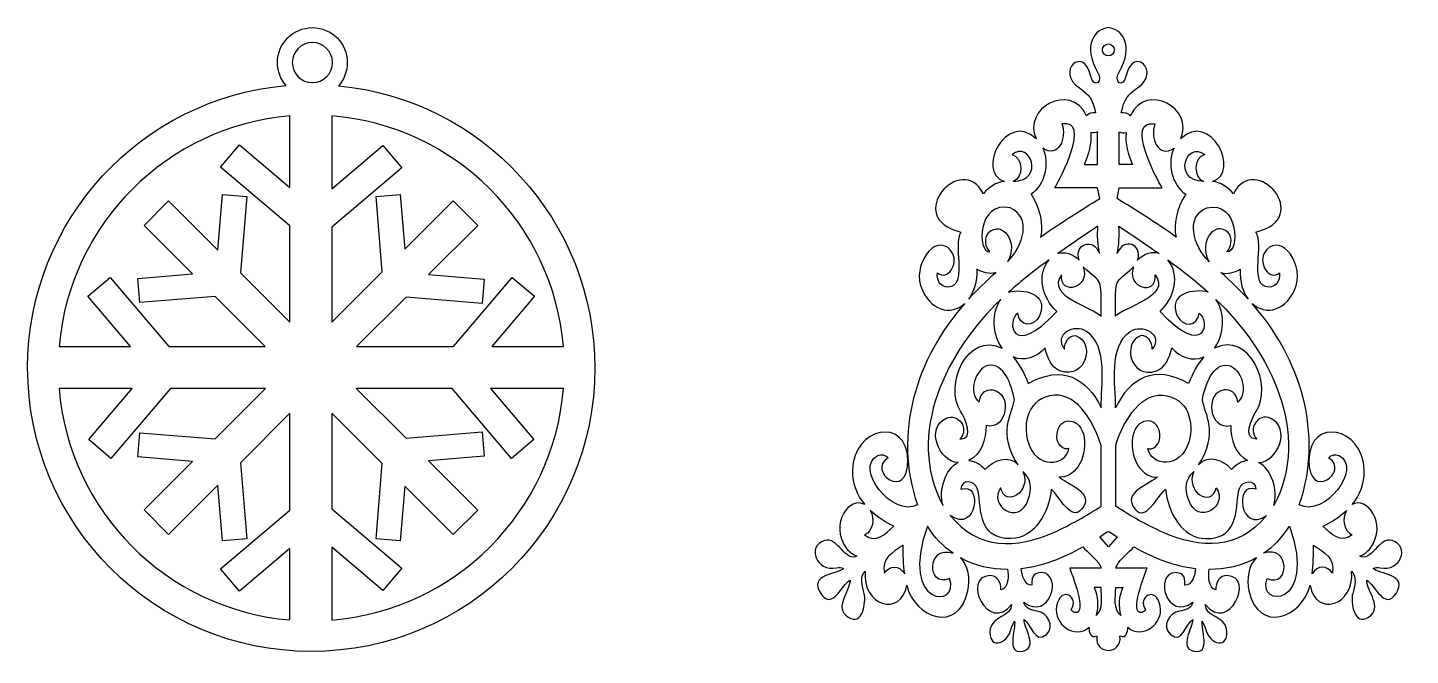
# Model space of a CAD drawing. Header units: centimetres. Extents: x -1 to 124, y -94 to 8.
# Drawn here: x 88.85 to 111, y -63.47 to -53.41 of the extents above; entities that cross this region are included whole.
import ezdxf

# ---------------------------------------------------------------- set-up
doc = ezdxf.new("R2010")
doc.units = ezdxf.units.CM
doc.header["$MEASUREMENT"] = 0
doc.layers.add('layer 1', color=7, linetype='Continuous')

msp = doc.modelspace()

# ---------------------------------------------------------------- linework, layer by layer
at = {"layer": 'layer 1', "color": 250}
for points, knots in [([(88.84523, -58.86228), (88.84523, -61.37233), (90.88003, -63.40713), (93.39008, -63.40713), (93.39008, -63.40713), (95.90013, -63.40713), (97.93493, -61.37233), (97.93493, -58.86228), (97.93493, -58.86228), (97.93493, -56.49961), (96.13199, -54.55829), (93.82691, -54.33843), (93.82691, -54.33843), (93.9146, -54.2396), (93.96786, -54.10954), (93.96786, -53.96703), (93.96786, -53.96703), (93.96786, -53.6578), (93.71718, -53.40713), (93.40796, -53.40713), (93.40796, -53.40713), (93.09873, -53.40713), (92.84806, -53.6578), (92.84806, -53.96703), (92.84806, -53.96703), (92.84806, -54.10812), (92.90028, -54.23702), (92.9864, -54.33548), (92.9864, -54.33548), (90.6655, -54.53979), (88.84523, -56.48831), (88.84523, -58.86228)], [0, 0, 0, 0, 0.11111111, 0.11111111, 0.11111111, 0.11111111, 0.22222222, 0.22222222, 0.22222222, 0.22222222, 0.33333333, 0.33333333, 0.33333333, 0.33333333, 0.44444444, 0.44444444, 0.44444444, 0.44444444, 0.55555556, 0.55555556, 0.55555556, 0.55555556, 0.66666667, 0.66666667, 0.66666667, 0.66666667, 0.77777778, 0.77777778, 0.77777778, 0.77777778, 1, 1, 1, 1]), ([(110.36083, -61.75716), (110.31278, -61.81397), (110.25522, -61.85322), (110.19392, -61.87788), (110.19392, -61.87788), (110.37564, -61.98718), (110.50393, -61.56143), (110.71025, -61.62788), (110.71025, -61.62788), (111.00313, -61.72223), (110.84525, -62.13555), (110.51959, -62.06707), (110.51959, -62.06707), (110.48002, -62.05874), (110.44703, -62.06061), (110.4064, -62.07934), (110.4064, -62.07934), (110.49262, -62.16916), (110.98265, -62.16597), (110.77338, -62.47797), (110.77338, -62.47797), (110.58683, -62.75655), (110.43485, -62.33375), (110.3045, -62.2656), (110.3045, -62.2656), (110.30781, -62.45624), (110.57187, -62.69643), (110.33444, -62.85731), (110.33444, -62.85731), (110.10653, -63.01175), (110.0406, -62.62158), (110.07906, -62.47709), (110.07906, -62.47709), (110.10724, -62.37126), (110.15661, -62.20415), (110.0596, -62.12087), (110.0596, -62.12087), (110.11857, -62.67555), (109.48266, -62.86173), (109.39554, -62.34538), (109.39554, -62.34538), (109.26645, -62.8734), (108.56872, -63.1266), (108.41692, -62.43771), (108.41692, -62.43771), (108.37883, -62.24157), (108.40215, -62.02628), (108.53929, -61.90162), (108.53929, -61.90162), (108.30247, -62.03335), (108.04169, -62.08718), (107.77906, -62.08705), (107.77906, -62.08705), (107.76346, -62.19025), (107.75932, -62.39263), (107.88702, -62.41859), (107.88702, -62.41859), (107.8751, -62.30318), (107.95632, -62.1863), (108.06306, -62.19028), (108.06306, -62.19028), (108.52927, -62.20765), (108.08721, -63.1321), (107.71771, -62.6541), (107.71771, -62.6541), (107.71417, -62.85285), (108.0278, -62.84586), (108.05775, -63.04592), (108.05775, -63.04592), (108.10739, -63.37738), (107.78058, -63.31536), (107.71604, -63.02483), (107.71604, -63.02483), (107.71604, -63.02483), (107.66798, -62.92384), (107.66798, -62.92384), (107.66798, -62.92384), (107.64099, -63.0444), (107.81819, -63.46171), (107.53142, -63.40115), (107.53142, -63.40115), (107.28543, -63.34922), (107.51935, -63.02322), (107.51557, -62.89525), (107.51557, -62.89525), (107.40376, -62.96295), (107.34315, -63.29855), (107.15757, -63.13418), (107.15757, -63.13418), (107.00759, -63.00134), (107.14763, -62.78388), (107.30325, -62.76054), (107.30325, -62.76054), (107.3922, -62.74721), (107.5032, -62.71969), (107.51839, -62.61567), (107.51839, -62.61567), (107.10479, -62.93712), (106.88103, -62.15722), (107.24049, -62.14362), (107.24049, -62.14362), (107.32155, -62.14022), (107.40842, -62.18148), (107.38824, -62.34313), (107.38824, -62.34313), (107.50644, -62.36373), (107.55346, -62.17349), (107.55982, -62.07527), (107.55982, -62.07527), (107.20581, -62.03892), (106.88786, -61.90224), (106.57414, -61.73265), (106.57414, -61.73265), (106.51551, -61.79832), (106.28184, -61.9901), (106.28187, -62.07375), (106.28187, -62.07375), (106.28187, -62.07375), (106.78348, -62.07338), (106.78348, -62.07338), (106.78348, -62.07338), (106.75981, -62.14269), (106.48779, -62.81502), (106.70127, -62.78253), (106.70127, -62.78253), (106.72526, -62.77883), (106.74588, -62.7564), (106.75821, -62.73352), (106.75821, -62.73352), (106.62129, -62.54378), (106.92837, -62.33646), (106.99516, -62.68266), (106.99516, -62.68266), (107.04913, -62.96672), (106.70274, -63.22172), (106.47583, -63.02048), (106.47583, -63.02048), (106.47552, -63.09674), (106.44693, -63.20034), (106.34892, -63.15947), (106.34892, -63.15947), (106.38695, -63.46982), (105.94133, -63.46982), (105.97936, -63.15947), (105.97936, -63.15947), (105.88135, -63.20034), (105.85276, -63.09674), (105.85245, -63.02048), (105.85245, -63.02048), (105.62554, -63.22172), (105.27915, -62.96672), (105.33312, -62.68266), (105.33312, -62.68266), (105.39991, -62.33646), (105.70699, -62.54378), (105.57007, -62.73352), (105.57007, -62.73352), (105.5824, -62.7564), (105.60302, -62.77883), (105.62701, -62.78253), (105.62701, -62.78253), (105.84049, -62.81502), (105.56847, -62.14269), (105.5448, -62.07338), (105.5448, -62.07338), (105.5448, -62.07338), (106.04641, -62.07375), (106.04641, -62.07375), (106.04641, -62.07375), (106.04644, -61.9901), (105.81277, -61.79832), (105.75414, -61.73265), (105.75414, -61.73265), (105.44042, -61.90224), (105.12247, -62.03892), (104.76846, -62.07527), (104.76846, -62.07527), (104.77482, -62.17349), (104.82184, -62.36373), (104.94004, -62.34313), (104.94004, -62.34313), (104.91986, -62.18148), (105.00673, -62.14022), (105.08779, -62.14362), (105.08779, -62.14362), (105.44725, -62.15722), (105.22349, -62.93712), (104.80989, -62.61567), (104.80989, -62.61567), (104.82508, -62.71969), (104.93608, -62.74721), (105.02503, -62.76054), (105.02503, -62.76054), (105.18065, -62.78388), (105.32069, -63.00134), (105.17071, -63.13418), (105.17071, -63.13418), (104.98513, -63.29855), (104.92452, -62.96295), (104.81271, -62.89525), (104.81271, -62.89525), (104.80893, -63.02322), (105.04285, -63.34922), (104.79686, -63.40115), (104.79686, -63.40115), (104.51009, -63.46171), (104.68729, -63.0444), (104.6603, -62.92384), (104.6603, -62.92384), (104.6603, -62.92384), (104.61224, -63.02483), (104.61224, -63.02483), (104.61224, -63.02483), (104.5477, -63.31536), (104.22089, -63.37738), (104.27053, -63.04592), (104.27053, -63.04592), (104.30048, -62.84586), (104.61411, -62.85285), (104.61057, -62.6541), (104.61057, -62.6541), (104.24107, -63.1321), (103.79901, -62.20765), (104.26522, -62.19028), (104.26522, -62.19028), (104.37196, -62.1863), (104.45318, -62.30318), (104.44126, -62.41859), (104.44126, -62.41859), (104.56896, -62.39263), (104.56482, -62.19025), (104.54922, -62.08705), (104.54922, -62.08705), (104.28659, -62.08718), (104.02581, -62.03335), (103.78899, -61.90162), (103.78899, -61.90162), (103.92613, -62.02628), (103.94945, -62.24157), (103.91136, -62.43771), (103.91136, -62.43771), (103.75956, -63.1266), (103.06183, -62.8734), (102.93274, -62.34538), (102.93274, -62.34538), (102.84562, -62.86173), (102.20971, -62.67555), (102.26868, -62.12087), (102.26868, -62.12087), (102.17167, -62.20415), (102.22104, -62.37126), (102.24922, -62.47709), (102.24922, -62.47709), (102.28768, -62.62158), (102.22175, -63.01175), (101.99384, -62.85731), (101.99384, -62.85731), (101.75641, -62.69643), (102.02047, -62.45624), (102.02378, -62.2656), (102.02378, -62.2656), (101.89343, -62.33375), (101.74145, -62.75655), (101.5549, -62.47797), (101.5549, -62.47797), (101.34563, -62.16597), (101.83566, -62.16916), (101.92188, -62.07934), (101.92188, -62.07934), (101.88125, -62.06061), (101.84826, -62.05874), (101.80869, -62.06707), (101.80869, -62.06707), (101.48303, -62.13555), (101.32515, -61.72223), (101.61803, -61.62788), (101.61803, -61.62788), (101.82435, -61.56143), (101.95264, -61.98718), (102.13436, -61.87788), (102.13436, -61.87788), (102.07306, -61.85322), (102.0155, -61.81397), (101.96745, -61.75716), (101.96745, -61.75716), (101.6796, -61.3488), (102.02873, -60.91239), (102.25981, -61.05377), (102.25981, -61.05377), (102.13989, -60.90872), (102.05866, -60.72623), (102.06373, -60.50305), (102.06373, -60.50305), (102.07972, -59.80439), (102.93621, -59.64218), (102.94989, -60.33513), (102.94989, -60.33513), (102.96343, -61.02034), (102.27761, -60.52045), (102.63534, -60.3025), (102.63534, -60.3025), (102.58865, -60.2569), (102.52582, -60.23735), (102.46803, -60.26706), (102.46803, -60.26706), (102.07988, -60.46571), (102.70732, -61.27039), (103.10498, -61.05652), (103.10498, -61.05652), (102.70827, -59.92088), (103.08534, -58.70769), (103.86129, -57.82922), (103.86129, -57.82922), (103.64368, -58.02724), (103.30133, -57.95719), (103.15431, -57.54311), (103.15431, -57.54311), (103.03733, -57.1341), (103.45844, -56.6467), (103.67208, -57.03423), (103.67208, -57.03423), (103.75305, -57.18111), (103.59563, -57.47829), (103.42309, -57.33573), (103.42309, -57.33573), (103.40041, -57.47362), (103.51077, -57.60726), (103.64858, -57.55855), (103.64858, -57.55855), (103.89104, -57.47288), (103.66599, -56.88931), (103.80149, -56.68457), (103.80149, -56.68457), (102.85746, -56.46189), (103.81082, -55.38326), (104.16169, -56.06988), (104.16169, -56.06988), (104.24992, -55.95762), (104.36774, -55.88878), (104.4967, -55.87281), (104.4967, -55.87281), (104.02542, -55.72519), (104.54042, -54.7269), (105.00493, -55.18961), (105.00493, -55.18961), (104.78018, -54.71025), (105.55426, -54.26756), (105.81283, -54.81828), (105.81283, -54.81828), (105.84917, -54.78234), (105.90457, -54.76449), (105.9573, -54.77497), (105.9573, -54.77497), (105.91172, -54.55939), (105.85841, -54.48011), (105.69865, -54.37439), (105.69865, -54.37439), (105.31055, -54.11758), (105.76063, -53.68259), (105.87785, -54.17168), (105.87785, -54.17168), (105.94715, -54.42381), (106.08364, -54.23818), (105.99491, -54.12966), (105.99491, -54.12966), (105.73932, -53.68387), (105.95102, -53.42389), (106.16414, -53.40713), (106.16414, -53.40713), (106.37726, -53.42389), (106.58896, -53.68387), (106.33337, -54.12966), (106.33337, -54.12966), (106.24464, -54.23818), (106.38113, -54.42381), (106.45043, -54.17168), (106.45043, -54.17168), (106.56765, -53.68259), (107.01773, -54.11758), (106.62963, -54.37439), (106.62963, -54.37439), (106.46987, -54.48011), (106.41656, -54.55939), (106.37098, -54.77497), (106.37098, -54.77497), (106.42371, -54.76449), (106.47911, -54.78234), (106.51545, -54.81828), (106.51545, -54.81828), (106.77402, -54.26756), (107.5481, -54.71025), (107.32335, -55.18961), (107.32335, -55.18961), (107.78786, -54.7269), (108.30286, -55.72519), (107.83158, -55.87281), (107.83158, -55.87281), (107.96054, -55.88878), (108.07836, -55.95762), (108.16659, -56.06988), (108.16659, -56.06988), (108.51746, -55.38326), (109.47082, -56.46189), (108.52679, -56.68457), (108.52679, -56.68457), (108.66229, -56.88931), (108.43724, -57.47288), (108.6797, -57.55855), (108.6797, -57.55855), (108.81751, -57.60726), (108.92787, -57.47362), (108.90519, -57.33573), (108.90519, -57.33573), (108.73265, -57.47829), (108.57523, -57.18111), (108.6562, -57.03423), (108.6562, -57.03423), (108.86984, -56.6467), (109.29095, -57.1341), (109.17397, -57.54311), (109.17397, -57.54311), (109.02695, -57.95719), (108.6846, -58.02724), (108.46699, -57.82922), (108.46699, -57.82922), (109.24294, -58.70769), (109.62001, -59.92088), (109.2233, -61.05652), (109.2233, -61.05652), (109.62096, -61.27039), (110.2484, -60.46571), (109.86025, -60.26706), (109.86025, -60.26706), (109.80246, -60.23735), (109.73963, -60.2569), (109.69294, -60.3025), (109.69294, -60.3025), (110.05067, -60.52045), (109.36485, -61.02034), (109.37839, -60.33513), (109.37839, -60.33513), (109.39207, -59.64218), (110.24856, -59.80439), (110.26455, -60.50305), (110.26455, -60.50305), (110.26962, -60.72623), (110.18839, -60.90872), (110.06847, -61.05377), (110.06847, -61.05377), (110.29955, -60.91239), (110.64868, -61.3488), (110.36083, -61.75716)], [0, 0, 0, 0, 0.00877193, 0.00877193, 0.00877193, 0.00877193, 0.01754386, 0.01754386, 0.01754386, 0.01754386, 0.02631579, 0.02631579, 0.02631579, 0.02631579, 0.03508772, 0.03508772, 0.03508772, 0.03508772, 0.04385965, 0.04385965, 0.04385965, 0.04385965, 0.05263158, 0.05263158, 0.05263158, 0.05263158, 0.06140351, 0.06140351, 0.06140351, 0.06140351, 0.07017544, 0.07017544, 0.07017544, 0.07017544, 0.07894737, 0.07894737, 0.07894737, 0.07894737, 0.0877193, 0.0877193, 0.0877193, 0.0877193, 0.09649123, 0.09649123, 0.09649123, 0.09649123, 0.10526316, 0.10526316, 0.10526316, 0.10526316, 0.11403509, 0.11403509, 0.11403509, 0.11403509, 0.12280702, 0.12280702, 0.12280702, 0.12280702, 0.13157895, 0.13157895, 0.13157895, 0.13157895, 0.14035088, 0.14035088, 0.14035088, 0.14035088, 0.14912281, 0.14912281, 0.14912281, 0.14912281, 0.15789474, 0.15789474, 0.15789474, 0.15789474, 0.16666667, 0.16666667, 0.16666667, 0.16666667, 0.1754386, 0.1754386, 0.1754386, 0.1754386, 0.18421053, 0.18421053, 0.18421053, 0.18421053, 0.19298246, 0.19298246, 0.19298246, 0.19298246, 0.20175439, 0.20175439, 0.20175439, 0.20175439, 0.21052632, 0.21052632, 0.21052632, 0.21052632, 0.21929825, 0.21929825, 0.21929825, 0.21929825, 0.22807018, 0.22807018, 0.22807018, 0.22807018, 0.23684211, 0.23684211, 0.23684211, 0.23684211, 0.24561404, 0.24561404, 0.24561404, 0.24561404, 0.25438596, 0.25438596, 0.25438596, 0.25438596, 0.26315789, 0.26315789, 0.26315789, 0.26315789, 0.27192982, 0.27192982, 0.27192982, 0.27192982, 0.28070175, 0.28070175, 0.28070175, 0.28070175, 0.28947368, 0.28947368, 0.28947368, 0.28947368, 0.29824561, 0.29824561, 0.29824561, 0.29824561, 0.30701754, 0.30701754, 0.30701754, 0.30701754, 0.31578947, 0.31578947, 0.31578947, 0.31578947, 0.3245614, 0.3245614, 0.3245614, 0.3245614, 0.33333333, 0.33333333, 0.33333333, 0.33333333, 0.34210526, 0.34210526, 0.34210526, 0.34210526, 0.35087719, 0.35087719, 0.35087719, 0.35087719, 0.35964912, 0.35964912, 0.35964912, 0.35964912, 0.36842105, 0.36842105, 0.36842105, 0.36842105, 0.37719298, 0.37719298, 0.37719298, 0.37719298, 0.38596491, 0.38596491, 0.38596491, 0.38596491, 0.39473684, 0.39473684, 0.39473684, 0.39473684, 0.40350877, 0.40350877, 0.40350877, 0.40350877, 0.4122807, 0.4122807, 0.4122807, 0.4122807, 0.42105263, 0.42105263, 0.42105263, 0.42105263, 0.42982456, 0.42982456, 0.42982456, 0.42982456, 0.43859649, 0.43859649, 0.43859649, 0.43859649, 0.44736842, 0.44736842, 0.44736842, 0.44736842, 0.45614035, 0.45614035, 0.45614035, 0.45614035, 0.46491228, 0.46491228, 0.46491228, 0.46491228, 0.47368421, 0.47368421, 0.47368421, 0.47368421, 0.48245614, 0.48245614, 0.48245614, 0.48245614, 0.49122807, 0.49122807, 0.49122807, 0.49122807, 0.5, 0.5, 0.5, 0.5, 0.50877193, 0.50877193, 0.50877193, 0.50877193, 0.51754386, 0.51754386, 0.51754386, 0.51754386, 0.52631579, 0.52631579, 0.52631579, 0.52631579, 0.53508772, 0.53508772, 0.53508772, 0.53508772, 0.54385965, 0.54385965, 0.54385965, 0.54385965, 0.55263158, 0.55263158, 0.55263158, 0.55263158, 0.56140351, 0.56140351, 0.56140351, 0.56140351, 0.57017544, 0.57017544, 0.57017544, 0.57017544, 0.57894737, 0.57894737, 0.57894737, 0.57894737, 0.5877193, 0.5877193, 0.5877193, 0.5877193, 0.59649123, 0.59649123, 0.59649123, 0.59649123, 0.60526316, 0.60526316, 0.60526316, 0.60526316, 0.61403509, 0.61403509, 0.61403509, 0.61403509, 0.62280702, 0.62280702, 0.62280702, 0.62280702, 0.63157895, 0.63157895, 0.63157895, 0.63157895, 0.64035088, 0.64035088, 0.64035088, 0.64035088, 0.64912281, 0.64912281, 0.64912281, 0.64912281, 0.65789474, 0.65789474, 0.65789474, 0.65789474, 0.66666667, 0.66666667, 0.66666667, 0.66666667, 0.6754386, 0.6754386, 0.6754386, 0.6754386, 0.68421053, 0.68421053, 0.68421053, 0.68421053, 0.69298246, 0.69298246, 0.69298246, 0.69298246, 0.70175439, 0.70175439, 0.70175439, 0.70175439, 0.71052632, 0.71052632, 0.71052632, 0.71052632, 0.71929825, 0.71929825, 0.71929825, 0.71929825, 0.72807018, 0.72807018, 0.72807018, 0.72807018, 0.73684211, 0.73684211, 0.73684211, 0.73684211, 0.74561404, 0.74561404, 0.74561404, 0.74561404, 0.75438596, 0.75438596, 0.75438596, 0.75438596, 0.76315789, 0.76315789, 0.76315789, 0.76315789, 0.77192982, 0.77192982, 0.77192982, 0.77192982, 0.78070175, 0.78070175, 0.78070175, 0.78070175, 0.78947368, 0.78947368, 0.78947368, 0.78947368, 0.79824561, 0.79824561, 0.79824561, 0.79824561, 0.80701754, 0.80701754, 0.80701754, 0.80701754, 0.81578947, 0.81578947, 0.81578947, 0.81578947, 0.8245614, 0.8245614, 0.8245614, 0.8245614, 0.83333333, 0.83333333, 0.83333333, 0.83333333, 0.84210526, 0.84210526, 0.84210526, 0.84210526, 0.85087719, 0.85087719, 0.85087719, 0.85087719, 0.85964912, 0.85964912, 0.85964912, 0.85964912, 0.86842105, 0.86842105, 0.86842105, 0.86842105, 0.87719298, 0.87719298, 0.87719298, 0.87719298, 0.88596491, 0.88596491, 0.88596491, 0.88596491, 0.89473684, 0.89473684, 0.89473684, 0.89473684, 0.90350877, 0.90350877, 0.90350877, 0.90350877, 0.9122807, 0.9122807, 0.9122807, 0.9122807, 0.92105263, 0.92105263, 0.92105263, 0.92105263, 0.92982456, 0.92982456, 0.92982456, 0.92982456, 0.93859649, 0.93859649, 0.93859649, 0.93859649, 0.94736842, 0.94736842, 0.94736842, 0.94736842, 0.95614035, 0.95614035, 0.95614035, 0.95614035, 0.96491228, 0.96491228, 0.96491228, 0.96491228, 0.97368421, 0.97368421, 0.97368421, 0.97368421, 0.98245614, 0.98245614, 0.98245614, 0.98245614, 1, 1, 1, 1]), ([(93.40796, -54.28861), (93.23034, -54.28861), (93.08638, -54.14464), (93.08638, -53.96703), (93.08638, -53.96703), (93.08638, -53.78942), (93.23034, -53.64545), (93.40796, -53.64545), (93.40796, -53.64545), (93.58557, -53.64545), (93.72954, -53.78942), (93.72954, -53.96703), (93.72954, -53.96703), (93.72954, -54.14464), (93.58557, -54.28861), (93.40796, -54.28861)], [0, 0, 0, 0, 0.2, 0.2, 0.2, 0.2, 0.4, 0.4, 0.4, 0.4, 0.6, 0.6, 0.6, 0.6, 1, 1, 1, 1]), ([(106.16414, -53.85933), (106.21676, -53.85933), (106.25941, -53.81668), (106.25941, -53.76405), (106.25941, -53.76405), (106.25941, -53.71143), (106.21676, -53.66878), (106.16414, -53.66878), (106.16414, -53.66878), (106.11152, -53.66878), (106.06887, -53.71143), (106.06887, -53.76405), (106.06887, -53.76405), (106.06887, -53.81668), (106.11152, -53.85933), (106.16414, -53.85933)], [0, 0, 0, 0, 0.2, 0.2, 0.2, 0.2, 0.4, 0.4, 0.4, 0.4, 0.6, 0.6, 0.6, 0.6, 1, 1, 1, 1]), ([(90.496, -58.52033), (90.496, -58.52033), (89.34997, -58.52033), (89.34997, -58.52033), (89.34997, -58.52033), (89.51423, -56.55388), (91.08167, -54.98643), (93.04812, -54.82217), (93.04812, -54.82217), (93.04812, -54.82217), (93.04812, -55.9682), (93.04812, -55.9682), (93.04812, -55.9682), (93.04812, -55.9682), (92.24098, -55.28443), (92.24098, -55.28443), (92.24098, -55.28443), (92.24098, -55.28443), (91.93826, -55.64176), (91.93826, -55.64176), (91.93826, -55.64176), (91.93826, -55.64176), (93.04812, -56.58199), (93.04812, -56.58199), (93.04812, -56.58199), (93.04812, -56.58199), (93.04812, -58.12802), (93.04812, -58.12802), (93.04812, -58.12802), (93.04812, -58.12802), (92.25544, -57.33532), (92.25544, -57.33532), (92.25544, -57.33532), (92.25544, -57.33532), (92.35638, -56.11548), (92.35638, -56.11548), (92.35638, -56.11548), (92.35638, -56.11548), (91.96844, -56.08337), (91.96844, -56.08337), (91.96844, -56.08337), (91.96844, -56.08337), (91.89469, -56.97457), (91.89469, -56.97457), (91.89469, -56.97457), (91.89469, -56.97457), (91.10467, -56.18456), (91.10467, -56.18456), (91.10467, -56.18456), (91.10467, -56.18456), (90.71078, -56.57843), (90.71078, -56.57843), (90.71078, -56.57843), (90.71078, -56.57843), (91.48747, -57.35511), (91.48747, -57.35511), (91.48747, -57.35511), (91.48747, -57.35511), (90.61118, -57.42762), (90.61118, -57.42762), (90.61118, -57.42762), (90.61118, -57.42762), (90.6433, -57.81556), (90.6433, -57.81556), (90.6433, -57.81556), (90.6433, -57.81556), (91.84822, -57.71586), (91.84822, -57.71586), (91.84822, -57.71586), (91.84822, -57.71586), (92.65268, -58.52033), (92.65268, -58.52033), (92.65268, -58.52033), (92.65268, -58.52033), (91.10979, -58.52033), (91.10979, -58.52033), (91.10979, -58.52033), (91.10979, -58.52033), (90.16956, -57.41046), (90.16956, -57.41046), (90.16956, -57.41046), (90.16956, -57.41046), (89.81223, -57.71318), (89.81223, -57.71318), (89.81223, -57.71318), (89.81223, -57.71318), (90.496, -58.52033), (90.496, -58.52033)], [0, 0, 0, 0, 0.04347826, 0.04347826, 0.04347826, 0.04347826, 0.08695652, 0.08695652, 0.08695652, 0.08695652, 0.13043478, 0.13043478, 0.13043478, 0.13043478, 0.17391304, 0.17391304, 0.17391304, 0.17391304, 0.2173913, 0.2173913, 0.2173913, 0.2173913, 0.26086957, 0.26086957, 0.26086957, 0.26086957, 0.30434783, 0.30434783, 0.30434783, 0.30434783, 0.34782609, 0.34782609, 0.34782609, 0.34782609, 0.39130435, 0.39130435, 0.39130435, 0.39130435, 0.43478261, 0.43478261, 0.43478261, 0.43478261, 0.47826087, 0.47826087, 0.47826087, 0.47826087, 0.52173913, 0.52173913, 0.52173913, 0.52173913, 0.56521739, 0.56521739, 0.56521739, 0.56521739, 0.60869565, 0.60869565, 0.60869565, 0.60869565, 0.65217391, 0.65217391, 0.65217391, 0.65217391, 0.69565217, 0.69565217, 0.69565217, 0.69565217, 0.73913043, 0.73913043, 0.73913043, 0.73913043, 0.7826087, 0.7826087, 0.7826087, 0.7826087, 0.82608696, 0.82608696, 0.82608696, 0.82608696, 0.86956522, 0.86956522, 0.86956522, 0.86956522, 0.91304348, 0.91304348, 0.91304348, 0.91304348, 1, 1, 1, 1]), ([(93.71828, -55.9909), (93.71828, -55.9909), (93.71828, -54.82094), (93.71828, -54.82094), (93.71828, -54.82094), (95.69121, -54.97901), (97.26554, -56.54929), (97.43019, -58.52033), (97.43019, -58.52033), (97.43019, -58.52033), (96.28416, -58.52033), (96.28416, -58.52033), (96.28416, -58.52033), (96.28416, -58.52033), (96.96793, -57.71318), (96.96793, -57.71318), (96.96793, -57.71318), (96.96793, -57.71318), (96.6106, -57.41046), (96.6106, -57.41046), (96.6106, -57.41046), (96.6106, -57.41046), (95.67037, -58.52033), (95.67037, -58.52033), (95.67037, -58.52033), (95.67037, -58.52033), (94.1165, -58.52033), (94.1165, -58.52033), (94.1165, -58.52033), (94.1165, -58.52033), (94.90921, -57.72763), (94.90921, -57.72763), (94.90921, -57.72763), (94.90921, -57.72763), (96.12905, -57.82857), (96.12905, -57.82857), (96.12905, -57.82857), (96.12905, -57.82857), (96.16116, -57.44063), (96.16116, -57.44063), (96.16116, -57.44063), (96.16116, -57.44063), (95.26998, -57.36688), (95.26998, -57.36688), (95.26998, -57.36688), (95.26998, -57.36688), (96.05998, -56.57686), (96.05998, -56.57686), (96.05998, -56.57686), (96.05998, -56.57686), (95.66611, -56.18297), (95.66611, -56.18297), (95.66611, -56.18297), (95.66611, -56.18297), (94.88944, -56.95965), (94.88944, -56.95965), (94.88944, -56.95965), (94.88944, -56.95965), (94.81692, -56.08337), (94.81692, -56.08337), (94.81692, -56.08337), (94.81692, -56.08337), (94.42896, -56.11548), (94.42896, -56.11548), (94.42896, -56.11548), (94.42896, -56.11548), (94.52867, -57.3204), (94.52867, -57.3204), (94.52867, -57.3204), (94.52867, -57.3204), (93.71828, -58.1308), (93.71828, -58.1308), (93.71828, -58.1308), (93.71828, -58.1308), (93.71828, -56.60469), (93.71828, -56.60469), (93.71828, -56.60469), (93.71828, -56.60469), (94.84189, -55.65283), (94.84189, -55.65283), (94.84189, -55.65283), (94.84189, -55.65283), (94.53916, -55.29549), (94.53916, -55.29549), (94.53916, -55.29549), (94.53916, -55.29549), (93.71828, -55.9909), (93.71828, -55.9909)], [0, 0, 0, 0, 0.04347826, 0.04347826, 0.04347826, 0.04347826, 0.08695652, 0.08695652, 0.08695652, 0.08695652, 0.13043478, 0.13043478, 0.13043478, 0.13043478, 0.17391304, 0.17391304, 0.17391304, 0.17391304, 0.2173913, 0.2173913, 0.2173913, 0.2173913, 0.26086957, 0.26086957, 0.26086957, 0.26086957, 0.30434783, 0.30434783, 0.30434783, 0.30434783, 0.34782609, 0.34782609, 0.34782609, 0.34782609, 0.39130435, 0.39130435, 0.39130435, 0.39130435, 0.43478261, 0.43478261, 0.43478261, 0.43478261, 0.47826087, 0.47826087, 0.47826087, 0.47826087, 0.52173913, 0.52173913, 0.52173913, 0.52173913, 0.56521739, 0.56521739, 0.56521739, 0.56521739, 0.60869565, 0.60869565, 0.60869565, 0.60869565, 0.65217391, 0.65217391, 0.65217391, 0.65217391, 0.69565217, 0.69565217, 0.69565217, 0.69565217, 0.73913043, 0.73913043, 0.73913043, 0.73913043, 0.7826087, 0.7826087, 0.7826087, 0.7826087, 0.82608696, 0.82608696, 0.82608696, 0.82608696, 0.86956522, 0.86956522, 0.86956522, 0.86956522, 0.91304348, 0.91304348, 0.91304348, 0.91304348, 1, 1, 1, 1]), ([(106.02503, -56.14751), (105.73333, -56.32485), (105.40668, -56.52948), (105.07831, -56.76352), (105.07831, -56.76352), (105.12545, -56.57004), (105.07174, -56.3023), (104.92566, -56.0788), (104.92566, -56.0788), (105.1488, -55.92519), (105.22575, -55.57562), (105.11191, -55.33809), (105.11191, -55.33809), (105.36436, -55.5133), (105.5018, -55.17345), (105.42035, -54.95134), (105.42035, -54.95134), (105.8948, -54.87684), (105.39555, -55.81992), (105.3047, -55.97624), (105.3047, -55.97624), (105.3047, -55.97624), (105.98919, -55.97673), (105.98919, -55.97673), (105.98919, -55.97673), (105.98919, -55.97673), (106.02503, -56.14751), (106.02503, -56.14751)], [0, 0, 0, 0, 0.125, 0.125, 0.125, 0.125, 0.25, 0.25, 0.25, 0.25, 0.375, 0.375, 0.375, 0.375, 0.5, 0.5, 0.5, 0.5, 0.625, 0.625, 0.625, 0.625, 0.75, 0.75, 0.75, 0.75, 1, 1, 1, 1]), ([(106.30325, -56.14751), (106.59495, -56.32485), (106.9216, -56.52948), (107.24997, -56.76352), (107.24997, -56.76352), (107.20283, -56.57004), (107.25654, -56.3023), (107.40262, -56.0788), (107.40262, -56.0788), (107.17948, -55.92519), (107.10253, -55.57562), (107.21637, -55.33809), (107.21637, -55.33809), (106.96392, -55.5133), (106.82648, -55.17345), (106.90793, -54.95134), (106.90793, -54.95134), (106.43348, -54.87684), (106.93273, -55.81992), (107.02358, -55.97624), (107.02358, -55.97624), (107.02358, -55.97624), (106.33909, -55.97673), (106.33909, -55.97673), (106.33909, -55.97673), (106.33909, -55.97673), (106.30325, -56.14751), (106.30325, -56.14751)], [0, 0, 0, 0, 0.125, 0.125, 0.125, 0.125, 0.25, 0.25, 0.25, 0.25, 0.375, 0.375, 0.375, 0.375, 0.5, 0.5, 0.5, 0.5, 0.625, 0.625, 0.625, 0.625, 0.75, 0.75, 0.75, 0.75, 1, 1, 1, 1]), ([(105.98947, -55.59948), (105.98947, -55.59948), (105.77628, -55.59932), (105.77628, -55.59932), (105.77628, -55.59932), (105.85065, -55.43878), (105.89665, -55.2724), (105.88166, -55.08701), (105.88166, -55.08701), (105.91664, -55.09696), (105.95693, -55.09415), (105.98984, -55.07983), (105.98984, -55.07983), (105.98984, -55.07983), (105.98947, -55.59948), (105.98947, -55.59948)], [0, 0, 0, 0, 0.2, 0.2, 0.2, 0.2, 0.4, 0.4, 0.4, 0.4, 0.6, 0.6, 0.6, 0.6, 1, 1, 1, 1]), ([(106.33881, -55.59948), (106.33881, -55.59948), (106.552, -55.59932), (106.552, -55.59932), (106.552, -55.59932), (106.47763, -55.43878), (106.43163, -55.2724), (106.44662, -55.08701), (106.44662, -55.08701), (106.41164, -55.09696), (106.37135, -55.09415), (106.33844, -55.07983), (106.33844, -55.07983), (106.33844, -55.07983), (106.33881, -55.59948), (106.33881, -55.59948)], [0, 0, 0, 0, 0.2, 0.2, 0.2, 0.2, 0.4, 0.4, 0.4, 0.4, 0.6, 0.6, 0.6, 0.6, 1, 1, 1, 1]), ([(104.63671, -55.87521), (104.80174, -55.82077), (104.80773, -55.49081), (104.62098, -55.43991), (104.62098, -55.43991), (104.91143, -55.20964), (105.15203, -55.85589), (104.63671, -55.87521)], [0, 0, 0, 0, 0.33333333, 0.33333333, 0.33333333, 0.33333333, 1, 1, 1, 1]), ([(107.69157, -55.87521), (107.52654, -55.82077), (107.52055, -55.49081), (107.7073, -55.43991), (107.7073, -55.43991), (107.41685, -55.20964), (107.17625, -55.85589), (107.69157, -55.87521)], [0, 0, 0, 0, 0.33333333, 0.33333333, 0.33333333, 0.33333333, 1, 1, 1, 1]), ([(104.58814, -56.29535), (104.93957, -56.44316), (104.80426, -56.90439), (104.54922, -57.16085), (104.54922, -57.16085), (104.73356, -56.8538), (104.4644, -56.48416), (104.24272, -56.693), (104.24272, -56.693), (104.16913, -56.77941), (104.19341, -56.93544), (104.26678, -56.99857), (104.26678, -56.99857), (104.04905, -57.02277), (104.07334, -56.16947), (104.58814, -56.29535)], [0, 0, 0, 0, 0.2, 0.2, 0.2, 0.2, 0.4, 0.4, 0.4, 0.4, 0.6, 0.6, 0.6, 0.6, 1, 1, 1, 1]), ([(107.74014, -56.29535), (107.38871, -56.44316), (107.52402, -56.90439), (107.77906, -57.16085), (107.77906, -57.16085), (107.59472, -56.8538), (107.86388, -56.48416), (108.08556, -56.693), (108.08556, -56.693), (108.15915, -56.77941), (108.13487, -56.93544), (108.0615, -56.99857), (108.0615, -56.99857), (108.27923, -57.02277), (108.25494, -56.16947), (107.74014, -56.29535)], [0, 0, 0, 0, 0.2, 0.2, 0.2, 0.2, 0.4, 0.4, 0.4, 0.4, 0.6, 0.6, 0.6, 0.6, 1, 1, 1, 1]), ([(106.02417, -57.02866), (105.92303, -56.76352), (105.61045, -56.87317), (105.6951, -57.13374), (105.6951, -57.13374), (105.59807, -57.02838), (105.45149, -56.99388), (105.35278, -57.02991), (105.35278, -57.02991), (105.56883, -56.87678), (105.78519, -56.73139), (105.99703, -56.58946), (105.99703, -56.58946), (105.9841, -56.72858), (105.99432, -56.90827), (106.02417, -57.02866)], [0, 0, 0, 0, 0.2, 0.2, 0.2, 0.2, 0.4, 0.4, 0.4, 0.4, 0.6, 0.6, 0.6, 0.6, 1, 1, 1, 1]), ([(106.30411, -57.02866), (106.40525, -56.76352), (106.71783, -56.87317), (106.63318, -57.13374), (106.63318, -57.13374), (106.73021, -57.02838), (106.87679, -56.99388), (106.9755, -57.02991), (106.9755, -57.02991), (106.75945, -56.87678), (106.54309, -56.73139), (106.33125, -56.58946), (106.33125, -56.58946), (106.34418, -56.72858), (106.33396, -56.90827), (106.30411, -57.02866)], [0, 0, 0, 0, 0.2, 0.2, 0.2, 0.2, 0.4, 0.4, 0.4, 0.4, 0.6, 0.6, 0.6, 0.6, 1, 1, 1, 1]), ([(105.33616, -57.95969), (104.59938, -58.74528), (104.53488, -58.09748), (104.7113, -57.98258), (104.7113, -57.98258), (104.72904, -58.20446), (104.97534, -58.21496), (105.05986, -58.02467), (105.05986, -58.02467), (105.21897, -57.66643), (104.79002, -57.58314), (104.56467, -57.64872), (104.56467, -57.64872), (104.77157, -57.4628), (104.98915, -57.29273), (105.21272, -57.12982), (105.21272, -57.12982), (105.0058, -57.37265), (105.10885, -57.74311), (105.33616, -57.95969)], [0, 0, 0, 0, 0.16666667, 0.16666667, 0.16666667, 0.16666667, 0.33333333, 0.33333333, 0.33333333, 0.33333333, 0.5, 0.5, 0.5, 0.5, 0.66666667, 0.66666667, 0.66666667, 0.66666667, 1, 1, 1, 1]), ([(106.99212, -57.95969), (107.7289, -58.74528), (107.7934, -58.09748), (107.61698, -57.98258), (107.61698, -57.98258), (107.59924, -58.20446), (107.35294, -58.21496), (107.26842, -58.02467), (107.26842, -58.02467), (107.10931, -57.66643), (107.53826, -57.58314), (107.76361, -57.64872), (107.76361, -57.64872), (107.55671, -57.4628), (107.33913, -57.29273), (107.11556, -57.12982), (107.11556, -57.12982), (107.32248, -57.37265), (107.21943, -57.74311), (106.99212, -57.95969)], [0, 0, 0, 0, 0.16666667, 0.16666667, 0.16666667, 0.16666667, 0.33333333, 0.33333333, 0.33333333, 0.33333333, 0.5, 0.5, 0.5, 0.5, 0.66666667, 0.66666667, 0.66666667, 0.66666667, 1, 1, 1, 1]), ([(104.36025, -57.33174), (104.20883, -57.46629), (104.06283, -57.60831), (103.9259, -57.75765), (103.9259, -57.75765), (104.00817, -57.64618), (104.06007, -57.48493), (104.05447, -57.27987), (104.05447, -57.27987), (104.15105, -57.33087), (104.25717, -57.36749), (104.36025, -57.33174)], [0, 0, 0, 0, 0.25, 0.25, 0.25, 0.25, 0.5, 0.5, 0.5, 0.5, 1, 1, 1, 1]), ([(106.04885, -58.03428), (105.92837, -57.88966), (105.15001, -57.71401), (105.41279, -57.37034), (105.41279, -57.37034), (105.38845, -57.71822), (105.88331, -57.58305), (105.76207, -57.24403), (105.76207, -57.24403), (106.07139, -57.53606), (106.04935, -57.36215), (106.04885, -58.03428)], [0, 0, 0, 0, 0.25, 0.25, 0.25, 0.25, 0.5, 0.5, 0.5, 0.5, 1, 1, 1, 1]), ([(106.27943, -58.03428), (106.39991, -57.88966), (107.17827, -57.71401), (106.91549, -57.37034), (106.91549, -57.37034), (106.93983, -57.71822), (106.44497, -57.58305), (106.56621, -57.24403), (106.56621, -57.24403), (106.25689, -57.53606), (106.27893, -57.36215), (106.27943, -58.03428)], [0, 0, 0, 0, 0.25, 0.25, 0.25, 0.25, 0.5, 0.5, 0.5, 0.5, 1, 1, 1, 1]), ([(107.96803, -57.33174), (108.11945, -57.46629), (108.26545, -57.60831), (108.40238, -57.75765), (108.40238, -57.75765), (108.32011, -57.64618), (108.26821, -57.48493), (108.27381, -57.27987), (108.27381, -57.27987), (108.17723, -57.33087), (108.07111, -57.36749), (107.96803, -57.33174)], [0, 0, 0, 0, 0.25, 0.25, 0.25, 0.25, 0.5, 0.5, 0.5, 0.5, 1, 1, 1, 1]), ([(103.51383, -61.0699), (102.89731, -59.91366), (103.58577, -58.5768), (104.4413, -57.76281), (104.4413, -57.76281), (104.28359, -57.97805), (104.3074, -58.3328), (104.46243, -58.54323), (104.46243, -58.54323), (103.90241, -58.27475), (103.52081, -59.13738), (103.7992, -59.56486), (103.7992, -59.56486), (103.85979, -59.6579), (104.03217, -60.00876), (103.78509, -60.0017), (103.78509, -60.0017), (103.94118, -59.83991), (103.76637, -59.57872), (103.56121, -59.67124), (103.56121, -59.67124), (103.23469, -59.81848), (103.43962, -60.36489), (103.75856, -60.37893), (103.75856, -60.37893), (103.54736, -60.48177), (103.44174, -60.82278), (103.51383, -61.0699)], [0, 0, 0, 0, 0.125, 0.125, 0.125, 0.125, 0.25, 0.25, 0.25, 0.25, 0.375, 0.375, 0.375, 0.375, 0.5, 0.5, 0.5, 0.5, 0.625, 0.625, 0.625, 0.625, 0.75, 0.75, 0.75, 0.75, 1, 1, 1, 1]), ([(108.81445, -61.0699), (109.43097, -59.91366), (108.74251, -58.5768), (107.88698, -57.76281), (107.88698, -57.76281), (108.04469, -57.97805), (108.02088, -58.3328), (107.86585, -58.54323), (107.86585, -58.54323), (108.42587, -58.27475), (108.80747, -59.13738), (108.52908, -59.56486), (108.52908, -59.56486), (108.46849, -59.6579), (108.29611, -60.00876), (108.54319, -60.0017), (108.54319, -60.0017), (108.3871, -59.83991), (108.56191, -59.57872), (108.76707, -59.67124), (108.76707, -59.67124), (109.09359, -59.81848), (108.88866, -60.36489), (108.56972, -60.37893), (108.56972, -60.37893), (108.78092, -60.48177), (108.88654, -60.82278), (108.81445, -61.0699)], [0, 0, 0, 0, 0.125, 0.125, 0.125, 0.125, 0.25, 0.25, 0.25, 0.25, 0.375, 0.375, 0.375, 0.375, 0.5, 0.5, 0.5, 0.5, 0.625, 0.625, 0.625, 0.625, 0.75, 0.75, 0.75, 0.75, 1, 1, 1, 1]), ([(106.04781, -59.5003), (105.82342, -59.02678), (105.42288, -58.80326), (104.88019, -59.11076), (104.88019, -59.11076), (104.81342, -58.9513), (104.74175, -58.80382), (104.63598, -58.68585), (104.63598, -58.68585), (104.81685, -58.76654), (105.01278, -58.69377), (105.14881, -58.54157), (105.14881, -58.54157), (105.18609, -58.69674), (105.24681, -58.85149), (105.38799, -58.90906), (105.38799, -58.90906), (105.82542, -59.06063), (105.95115, -58.43115), (105.63849, -58.34446), (105.63849, -58.34446), (105.53582, -58.33045), (105.45592, -58.45608), (105.46135, -58.56209), (105.46135, -58.56209), (105.27204, -58.31739), (105.62567, -58.14946), (105.8147, -58.27739), (105.8147, -58.27739), (106.16558, -58.51488), (106.04806, -59.13878), (106.04781, -59.5003)], [0, 0, 0, 0, 0.11111111, 0.11111111, 0.11111111, 0.11111111, 0.22222222, 0.22222222, 0.22222222, 0.22222222, 0.33333333, 0.33333333, 0.33333333, 0.33333333, 0.44444444, 0.44444444, 0.44444444, 0.44444444, 0.55555556, 0.55555556, 0.55555556, 0.55555556, 0.66666667, 0.66666667, 0.66666667, 0.66666667, 0.77777778, 0.77777778, 0.77777778, 0.77777778, 1, 1, 1, 1]), ([(106.28047, -59.5003), (106.50486, -59.02678), (106.9054, -58.80326), (107.44809, -59.11076), (107.44809, -59.11076), (107.51486, -58.9513), (107.58653, -58.80382), (107.6923, -58.68585), (107.6923, -58.68585), (107.51143, -58.76654), (107.3155, -58.69377), (107.17947, -58.54157), (107.17947, -58.54157), (107.14219, -58.69674), (107.08147, -58.85149), (106.94029, -58.90906), (106.94029, -58.90906), (106.50286, -59.06063), (106.37713, -58.43115), (106.68979, -58.34446), (106.68979, -58.34446), (106.79246, -58.33045), (106.87236, -58.45608), (106.86693, -58.56209), (106.86693, -58.56209), (107.05624, -58.31739), (106.70261, -58.14946), (106.51358, -58.27739), (106.51358, -58.27739), (106.1627, -58.51488), (106.28022, -59.13878), (106.28047, -59.5003)], [0, 0, 0, 0, 0.11111111, 0.11111111, 0.11111111, 0.11111111, 0.22222222, 0.22222222, 0.22222222, 0.22222222, 0.33333333, 0.33333333, 0.33333333, 0.33333333, 0.44444444, 0.44444444, 0.44444444, 0.44444444, 0.55555556, 0.55555556, 0.55555556, 0.55555556, 0.66666667, 0.66666667, 0.66666667, 0.66666667, 0.77777778, 0.77777778, 0.77777778, 0.77777778, 1, 1, 1, 1]), ([(104.18997, -60.49263), (104.11877, -60.41068), (104.02766, -60.35532), (103.92842, -60.34677), (103.92842, -60.34677), (104.133, -60.25474), (104.20323, -60.00575), (104.20392, -59.78576), (104.20392, -59.78576), (104.54836, -59.86843), (104.6338, -59.26054), (104.30741, -59.21211), (104.30741, -59.21211), (104.22103, -59.20227), (104.10991, -59.25181), (104.09202, -59.4089), (104.09202, -59.4089), (103.90421, -59.26292), (104.03556, -58.86699), (104.23446, -58.82361), (104.23446, -58.82361), (104.49144, -58.7676), (104.61503, -59.1411), (104.65776, -59.37184), (104.65776, -59.37184), (104.62374, -59.59856), (104.3825, -59.90351), (104.7186, -60.41602), (104.7186, -60.41602), (104.57022, -60.2476), (104.31048, -60.34003), (104.18997, -60.49263)], [0, 0, 0, 0, 0.11111111, 0.11111111, 0.11111111, 0.11111111, 0.22222222, 0.22222222, 0.22222222, 0.22222222, 0.33333333, 0.33333333, 0.33333333, 0.33333333, 0.44444444, 0.44444444, 0.44444444, 0.44444444, 0.55555556, 0.55555556, 0.55555556, 0.55555556, 0.66666667, 0.66666667, 0.66666667, 0.66666667, 0.77777778, 0.77777778, 0.77777778, 0.77777778, 1, 1, 1, 1]), ([(108.13831, -60.49263), (108.20951, -60.41068), (108.30062, -60.35532), (108.39986, -60.34677), (108.39986, -60.34677), (108.19528, -60.25474), (108.12505, -60.00575), (108.12436, -59.78576), (108.12436, -59.78576), (107.77992, -59.86843), (107.69448, -59.26054), (108.02087, -59.21211), (108.02087, -59.21211), (108.10725, -59.20227), (108.21837, -59.25181), (108.23626, -59.4089), (108.23626, -59.4089), (108.42407, -59.26292), (108.29272, -58.86699), (108.09382, -58.82361), (108.09382, -58.82361), (107.83684, -58.7676), (107.71325, -59.1411), (107.67052, -59.37184), (107.67052, -59.37184), (107.70454, -59.59856), (107.94578, -59.90351), (107.60968, -60.41602), (107.60968, -60.41602), (107.75806, -60.2476), (108.0178, -60.34003), (108.13831, -60.49263)], [0, 0, 0, 0, 0.11111111, 0.11111111, 0.11111111, 0.11111111, 0.22222222, 0.22222222, 0.22222222, 0.22222222, 0.33333333, 0.33333333, 0.33333333, 0.33333333, 0.44444444, 0.44444444, 0.44444444, 0.44444444, 0.55555556, 0.55555556, 0.55555556, 0.55555556, 0.66666667, 0.66666667, 0.66666667, 0.66666667, 0.77777778, 0.77777778, 0.77777778, 0.77777778, 1, 1, 1, 1]), ([(89.34874, -59.19048), (89.34874, -59.19048), (90.51869, -59.19048), (90.51869, -59.19048), (90.51869, -59.19048), (90.51869, -59.19048), (89.82329, -60.01137), (89.82329, -60.01137), (89.82329, -60.01137), (89.82329, -60.01137), (90.18063, -60.31409), (90.18063, -60.31409), (90.18063, -60.31409), (90.18063, -60.31409), (91.13249, -59.19048), (91.13249, -59.19048), (91.13249, -59.19048), (91.13249, -59.19048), (92.6586, -59.19048), (92.6586, -59.19048), (92.6586, -59.19048), (92.6586, -59.19048), (91.84822, -60.00086), (91.84822, -60.00086), (91.84822, -60.00086), (91.84822, -60.00086), (90.6433, -59.90115), (90.6433, -59.90115), (90.6433, -59.90115), (90.6433, -59.90115), (90.61118, -60.2891), (90.61118, -60.2891), (90.61118, -60.2891), (90.61118, -60.2891), (91.48747, -60.36163), (91.48747, -60.36163), (91.48747, -60.36163), (91.48747, -60.36163), (90.71078, -61.13829), (90.71078, -61.13829), (90.71078, -61.13829), (90.71078, -61.13829), (91.10467, -61.53217), (91.10467, -61.53217), (91.10467, -61.53217), (91.10467, -61.53217), (91.89469, -60.74217), (91.89469, -60.74217), (91.89469, -60.74217), (91.89469, -60.74217), (91.96844, -61.63335), (91.96844, -61.63335), (91.96844, -61.63335), (91.96844, -61.63335), (92.35638, -61.60124), (92.35638, -61.60124), (92.35638, -61.60124), (92.35638, -61.60124), (92.25544, -60.3814), (92.25544, -60.3814), (92.25544, -60.3814), (92.25544, -60.3814), (93.04812, -59.5887), (93.04812, -59.5887), (93.04812, -59.5887), (93.04812, -59.5887), (93.04812, -61.14257), (93.04812, -61.14257), (93.04812, -61.14257), (93.04812, -61.14257), (91.93826, -62.0828), (91.93826, -62.0828), (91.93826, -62.0828), (91.93826, -62.0828), (92.24098, -62.44014), (92.24098, -62.44014), (92.24098, -62.44014), (92.24098, -62.44014), (93.04812, -61.75637), (93.04812, -61.75637), (93.04812, -61.75637), (93.04812, -61.75637), (93.04812, -62.9024), (93.04812, -62.9024), (93.04812, -62.9024), (91.07707, -62.73776), (89.50681, -61.16338), (89.34874, -59.19048)], [0, 0, 0, 0, 0.04347826, 0.04347826, 0.04347826, 0.04347826, 0.08695652, 0.08695652, 0.08695652, 0.08695652, 0.13043478, 0.13043478, 0.13043478, 0.13043478, 0.17391304, 0.17391304, 0.17391304, 0.17391304, 0.2173913, 0.2173913, 0.2173913, 0.2173913, 0.26086957, 0.26086957, 0.26086957, 0.26086957, 0.30434783, 0.30434783, 0.30434783, 0.30434783, 0.34782609, 0.34782609, 0.34782609, 0.34782609, 0.39130435, 0.39130435, 0.39130435, 0.39130435, 0.43478261, 0.43478261, 0.43478261, 0.43478261, 0.47826087, 0.47826087, 0.47826087, 0.47826087, 0.52173913, 0.52173913, 0.52173913, 0.52173913, 0.56521739, 0.56521739, 0.56521739, 0.56521739, 0.60869565, 0.60869565, 0.60869565, 0.60869565, 0.65217391, 0.65217391, 0.65217391, 0.65217391, 0.69565217, 0.69565217, 0.69565217, 0.69565217, 0.73913043, 0.73913043, 0.73913043, 0.73913043, 0.7826087, 0.7826087, 0.7826087, 0.7826087, 0.82608696, 0.82608696, 0.82608696, 0.82608696, 0.86956522, 0.86956522, 0.86956522, 0.86956522, 0.91304348, 0.91304348, 0.91304348, 0.91304348, 1, 1, 1, 1]), ([(96.26147, -59.19048), (96.26147, -59.19048), (97.43142, -59.19048), (97.43142, -59.19048), (97.43142, -59.19048), (97.27299, -61.168), (95.69578, -62.74518), (93.71828, -62.90362), (93.71828, -62.90362), (93.71828, -62.90362), (93.71828, -61.73367), (93.71828, -61.73367), (93.71828, -61.73367), (93.71828, -61.73367), (94.53916, -62.42907), (94.53916, -62.42907), (94.53916, -62.42907), (94.53916, -62.42907), (94.84189, -62.07174), (94.84189, -62.07174), (94.84189, -62.07174), (94.84189, -62.07174), (93.71828, -61.11988), (93.71828, -61.11988), (93.71828, -61.11988), (93.71828, -61.11988), (93.71828, -59.58592), (93.71828, -59.58592), (93.71828, -59.58592), (93.71828, -59.58592), (94.52867, -60.39632), (94.52867, -60.39632), (94.52867, -60.39632), (94.52867, -60.39632), (94.42898, -61.60124), (94.42898, -61.60124), (94.42898, -61.60124), (94.42898, -61.60124), (94.81692, -61.63335), (94.81692, -61.63335), (94.81692, -61.63335), (94.81692, -61.63335), (94.88942, -60.75707), (94.88942, -60.75707), (94.88942, -60.75707), (94.88942, -60.75707), (95.66611, -61.53375), (95.66611, -61.53375), (95.66611, -61.53375), (95.66611, -61.53375), (96.05998, -61.13986), (96.05998, -61.13986), (96.05998, -61.13986), (96.05998, -61.13986), (95.26996, -60.34984), (95.26996, -60.34984), (95.26996, -60.34984), (95.26996, -60.34984), (96.16116, -60.2761), (96.16116, -60.2761), (96.16116, -60.2761), (96.16116, -60.2761), (96.12905, -59.88815), (96.12905, -59.88815), (96.12905, -59.88815), (96.12905, -59.88815), (94.90921, -59.98909), (94.90921, -59.98909), (94.90921, -59.98909), (94.90921, -59.98909), (94.11058, -59.19048), (94.11058, -59.19048), (94.11058, -59.19048), (94.11058, -59.19048), (95.64767, -59.19048), (95.64767, -59.19048), (95.64767, -59.19048), (95.64767, -59.19048), (96.59953, -60.31409), (96.59953, -60.31409), (96.59953, -60.31409), (96.59953, -60.31409), (96.95687, -60.01137), (96.95687, -60.01137), (96.95687, -60.01137), (96.95687, -60.01137), (96.26147, -59.19048), (96.26147, -59.19048)], [0, 0, 0, 0, 0.04347826, 0.04347826, 0.04347826, 0.04347826, 0.08695652, 0.08695652, 0.08695652, 0.08695652, 0.13043478, 0.13043478, 0.13043478, 0.13043478, 0.17391304, 0.17391304, 0.17391304, 0.17391304, 0.2173913, 0.2173913, 0.2173913, 0.2173913, 0.26086957, 0.26086957, 0.26086957, 0.26086957, 0.30434783, 0.30434783, 0.30434783, 0.30434783, 0.34782609, 0.34782609, 0.34782609, 0.34782609, 0.39130435, 0.39130435, 0.39130435, 0.39130435, 0.43478261, 0.43478261, 0.43478261, 0.43478261, 0.47826087, 0.47826087, 0.47826087, 0.47826087, 0.52173913, 0.52173913, 0.52173913, 0.52173913, 0.56521739, 0.56521739, 0.56521739, 0.56521739, 0.60869565, 0.60869565, 0.60869565, 0.60869565, 0.65217391, 0.65217391, 0.65217391, 0.65217391, 0.69565217, 0.69565217, 0.69565217, 0.69565217, 0.73913043, 0.73913043, 0.73913043, 0.73913043, 0.7826087, 0.7826087, 0.7826087, 0.7826087, 0.82608696, 0.82608696, 0.82608696, 0.82608696, 0.86956522, 0.86956522, 0.86956522, 0.86956522, 0.91304348, 0.91304348, 0.91304348, 0.91304348, 1, 1, 1, 1]), ([(105.2987, -61.49341), (104.67643, -61.76741), (104.08562, -61.78186), (103.6305, -61.22972), (103.6305, -61.22972), (104.05599, -61.53126), (104.15817, -60.67484), (103.80006, -60.80596), (103.80006, -60.80596), (103.81172, -60.64369), (104.01767, -60.65879), (104.06385, -60.79668), (104.06385, -60.79668), (104.1415, -61.02852), (104.02591, -61.61049), (104.6062, -61.59916), (104.6062, -61.59916), (104.98779, -61.59172), (105.21169, -61.17336), (105.24873, -60.80446), (105.24873, -60.80446), (105.39083, -60.93714), (105.56711, -61.32833), (105.73507, -61.12847), (105.73507, -61.12847), (105.96494, -60.85496), (105.48355, -60.71904), (105.37487, -60.60915), (105.37487, -60.60915), (105.60051, -60.63901), (105.82723, -60.34347), (105.77537, -59.97196), (105.77537, -59.97196), (105.73224, -59.66255), (105.38293, -59.61213), (105.34131, -59.9117), (105.34131, -59.9117), (105.31343, -60.10079), (105.46746, -60.18839), (105.53243, -60.1526), (105.53243, -60.1526), (105.48183, -60.4333), (105.00264, -60.50172), (104.87189, -60.03386), (104.87189, -60.03386), (104.7958, -59.76117), (104.86083, -59.33725), (105.30085, -59.29927), (105.30085, -59.29927), (105.68171, -59.26622), (105.96486, -59.80891), (106.04737, -60.10515), (106.04737, -60.10515), (106.04737, -60.10515), (106.04667, -61.0795), (106.04667, -61.0795), (106.04667, -61.0795), (105.8045, -61.23401), (105.55736, -61.37939), (105.2987, -61.49341)], [0, 0, 0, 0, 0.0625, 0.0625, 0.0625, 0.0625, 0.125, 0.125, 0.125, 0.125, 0.1875, 0.1875, 0.1875, 0.1875, 0.25, 0.25, 0.25, 0.25, 0.3125, 0.3125, 0.3125, 0.3125, 0.375, 0.375, 0.375, 0.375, 0.4375, 0.4375, 0.4375, 0.4375, 0.5, 0.5, 0.5, 0.5, 0.5625, 0.5625, 0.5625, 0.5625, 0.625, 0.625, 0.625, 0.625, 0.6875, 0.6875, 0.6875, 0.6875, 0.75, 0.75, 0.75, 0.75, 0.8125, 0.8125, 0.8125, 0.8125, 0.875, 0.875, 0.875, 0.875, 1, 1, 1, 1]), ([(107.02958, -61.49341), (107.65185, -61.76741), (108.24266, -61.78186), (108.69778, -61.22972), (108.69778, -61.22972), (108.27229, -61.53126), (108.17011, -60.67484), (108.52822, -60.80596), (108.52822, -60.80596), (108.51656, -60.64369), (108.31061, -60.65879), (108.26443, -60.79668), (108.26443, -60.79668), (108.18678, -61.02852), (108.30237, -61.61049), (107.72208, -61.59916), (107.72208, -61.59916), (107.34049, -61.59172), (107.11659, -61.17336), (107.07955, -60.80446), (107.07955, -60.80446), (106.93745, -60.93714), (106.76117, -61.32833), (106.59321, -61.12847), (106.59321, -61.12847), (106.36334, -60.85496), (106.84473, -60.71904), (106.95341, -60.60915), (106.95341, -60.60915), (106.72777, -60.63901), (106.50105, -60.34347), (106.55291, -59.97196), (106.55291, -59.97196), (106.59604, -59.66255), (106.94535, -59.61213), (106.98697, -59.9117), (106.98697, -59.9117), (107.01485, -60.10079), (106.86082, -60.18839), (106.79585, -60.1526), (106.79585, -60.1526), (106.84645, -60.4333), (107.32564, -60.50172), (107.45639, -60.03386), (107.45639, -60.03386), (107.53248, -59.76117), (107.46745, -59.33725), (107.02743, -59.29927), (107.02743, -59.29927), (106.64657, -59.26622), (106.36342, -59.80891), (106.28091, -60.10515), (106.28091, -60.10515), (106.28091, -60.10515), (106.28161, -61.0795), (106.28161, -61.0795), (106.28161, -61.0795), (106.52378, -61.23401), (106.77092, -61.37939), (107.02958, -61.49341)], [0, 0, 0, 0, 0.0625, 0.0625, 0.0625, 0.0625, 0.125, 0.125, 0.125, 0.125, 0.1875, 0.1875, 0.1875, 0.1875, 0.25, 0.25, 0.25, 0.25, 0.3125, 0.3125, 0.3125, 0.3125, 0.375, 0.375, 0.375, 0.375, 0.4375, 0.4375, 0.4375, 0.4375, 0.5, 0.5, 0.5, 0.5, 0.5625, 0.5625, 0.5625, 0.5625, 0.625, 0.625, 0.625, 0.625, 0.6875, 0.6875, 0.6875, 0.6875, 0.75, 0.75, 0.75, 0.75, 0.8125, 0.8125, 0.8125, 0.8125, 0.875, 0.875, 0.875, 0.875, 1, 1, 1, 1]), ([(104.88101, -60.97237), (104.73258, -61.4086), (104.22707, -61.06751), (104.43736, -60.78445), (104.43736, -60.78445), (104.51383, -61.11441), (104.94077, -60.84057), (104.79515, -60.52197), (104.79515, -60.52197), (104.93662, -60.65255), (104.94011, -60.79957), (104.88101, -60.97237)], [0, 0, 0, 0, 0.25, 0.25, 0.25, 0.25, 0.5, 0.5, 0.5, 0.5, 1, 1, 1, 1]), ([(107.44727, -60.97237), (107.5957, -61.4086), (108.10121, -61.06751), (107.89092, -60.78445), (107.89092, -60.78445), (107.81445, -61.11441), (107.38751, -60.84057), (107.53313, -60.52197), (107.53313, -60.52197), (107.39166, -60.65255), (107.38817, -60.79957), (107.44727, -60.97237)], [0, 0, 0, 0, 0.25, 0.25, 0.25, 0.25, 0.5, 0.5, 0.5, 0.5, 1, 1, 1, 1]), ([(102.34658, -61.14638), (102.46294, -61.25721), (102.60029, -61.34084), (102.72793, -61.39991), (102.72793, -61.39991), (102.58461, -61.52435), (102.44286, -61.68964), (102.2564, -61.53625), (102.2564, -61.53625), (102.39087, -61.48324), (102.42604, -61.28049), (102.34658, -61.14638)], [0, 0, 0, 0, 0.25, 0.25, 0.25, 0.25, 0.5, 0.5, 0.5, 0.5, 1, 1, 1, 1]), ([(109.9817, -61.14638), (109.86534, -61.25721), (109.72799, -61.34084), (109.60035, -61.39991), (109.60035, -61.39991), (109.74367, -61.52435), (109.88542, -61.68964), (110.07188, -61.53625), (110.07188, -61.53625), (109.93741, -61.48324), (109.90224, -61.28049), (109.9817, -61.14638)], [0, 0, 0, 0, 0.25, 0.25, 0.25, 0.25, 0.5, 0.5, 0.5, 0.5, 1, 1, 1, 1]), ([(103.26288, -61.39795), (103.37379, -61.58021), (103.51326, -61.72118), (103.6793, -61.83389), (103.6793, -61.83389), (103.25533, -61.67936), (103.24324, -62.40211), (103.62016, -62.23589), (103.62016, -62.23589), (103.79703, -62.71826), (102.79755, -62.71027), (103.26288, -61.39795)], [0, 0, 0, 0, 0.25, 0.25, 0.25, 0.25, 0.5, 0.5, 0.5, 0.5, 1, 1, 1, 1]), ([(106.16414, -61.7295), (106.16414, -61.7295), (106.30242, -61.5718), (106.30242, -61.5718), (106.30242, -61.5718), (106.21546, -61.51326), (106.1895, -61.48295), (106.16414, -61.48174), (106.16414, -61.48174), (106.13878, -61.48295), (106.11282, -61.51326), (106.02586, -61.5718), (106.02586, -61.5718), (106.02586, -61.5718), (106.16414, -61.7295), (106.16414, -61.7295)], [0, 0, 0, 0, 0.2, 0.2, 0.2, 0.2, 0.4, 0.4, 0.4, 0.4, 0.6, 0.6, 0.6, 0.6, 1, 1, 1, 1]), ([(109.0654, -61.39795), (108.95449, -61.58021), (108.81502, -61.72118), (108.64898, -61.83389), (108.64898, -61.83389), (109.07295, -61.67936), (109.08504, -62.40211), (108.70812, -62.23589), (108.70812, -62.23589), (108.53125, -62.71826), (109.53073, -62.71027), (109.0654, -61.39795)], [0, 0, 0, 0, 0.25, 0.25, 0.25, 0.25, 0.5, 0.5, 0.5, 0.5, 1, 1, 1, 1]), ([(102.87532, -61.7048), (102.87532, -61.85276), (102.87959, -62.01237), (102.89987, -62.16492), (102.89987, -62.16492), (102.81766, -62.0218), (102.64876, -62.02195), (102.57402, -62.1548), (102.57402, -62.1548), (102.52636, -61.90587), (102.70358, -61.82573), (102.87532, -61.7048)], [0, 0, 0, 0, 0.25, 0.25, 0.25, 0.25, 0.5, 0.5, 0.5, 0.5, 1, 1, 1, 1]), ([(109.45296, -61.7048), (109.45296, -61.85276), (109.44869, -62.01237), (109.42841, -62.16492), (109.42841, -62.16492), (109.51062, -62.0218), (109.67952, -62.02195), (109.75426, -62.1548), (109.75426, -62.1548), (109.80192, -61.90587), (109.6247, -61.82573), (109.45296, -61.7048)], [0, 0, 0, 0, 0.25, 0.25, 0.25, 0.25, 0.5, 0.5, 0.5, 0.5, 1, 1, 1, 1]), ([(105.96607, -62.83211), (106.01054, -62.68768), (105.99677, -62.51717), (105.9343, -62.38241), (105.9343, -62.38241), (105.9343, -62.38241), (106.04715, -62.38248), (106.04715, -62.38248), (106.04715, -62.38248), (106.04783, -62.5361), (106.09003, -62.72305), (105.96607, -62.83211)], [0, 0, 0, 0, 0.25, 0.25, 0.25, 0.25, 0.5, 0.5, 0.5, 0.5, 1, 1, 1, 1]), ([(106.36221, -62.83211), (106.31774, -62.68768), (106.33151, -62.51717), (106.39398, -62.38241), (106.39398, -62.38241), (106.39398, -62.38241), (106.28113, -62.38248), (106.28113, -62.38248), (106.28113, -62.38248), (106.28045, -62.5361), (106.23825, -62.72305), (106.36221, -62.83211)], [0, 0, 0, 0, 0.25, 0.25, 0.25, 0.25, 0.5, 0.5, 0.5, 0.5, 1, 1, 1, 1])]:
    msp.add_open_spline(points, degree=3, knots=knots, dxfattribs=at)

doc.saveas('drawing.dxf')
